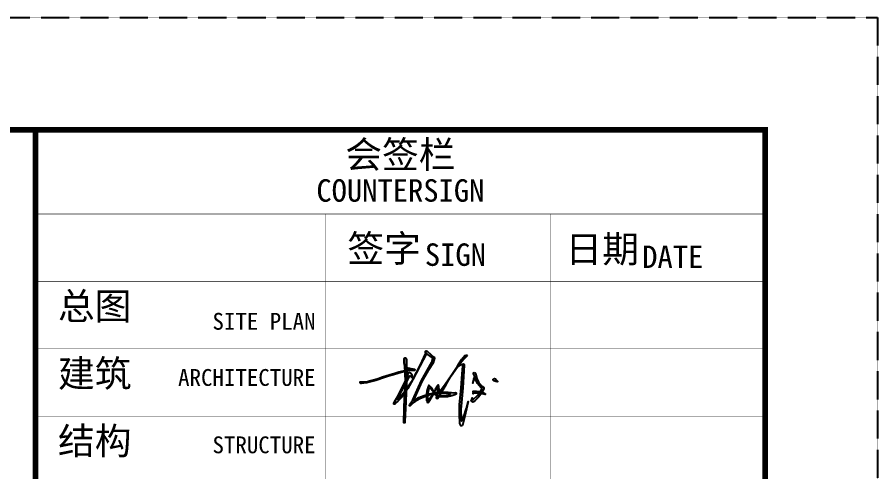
# Model space of a CAD drawing. Extents: x -67167 to 417929, y -86205 to 407116.
# Drawn here: x 149945 to 157610, y 146456 to 150504 of the extents above; entities that cross this region are included whole.
import ezdxf
from ezdxf.enums import TextEntityAlignment as Align

# ---------------------------------------------------------------- set-up
doc = ezdxf.new("R2010")
doc.units = 0
doc.header["$LTSCALE"] = 1000
doc.linetypes.add('DASH', pattern=[0.35, 0.25, -0.1])
doc.layers.add('00-图签签名_10', color=10, linetype='Continuous')
doc.layers.add('s-beam', color=4, linetype='DASH')
doc.styles.add('图签信息$0$华文细黑', font='STXIHEI.TTF', dxfattribs={"height": 10})
pattern_1 = [(45, (-849.99, -261.96), (-112.253, 112.253), [])]

# ---------------------------------------------------------------- blocks, each defined once
blk = doc.blocks.new('图框-A1')
for points, const_width in [([(0, 0), (841, 0), (841, 594), (0, 594)], 0.05), ([(766, 584), (25, 584), (25, 10), (766, 10)], 0.5)]:
    blk.add_lwpolyline(points, close=True, dxfattribs=dict(const_width=const_width))
blk = doc.blocks.new('图签信息')
at = {"const_width": 0.5}
blk.add_lwpolyline([(-65, 574), (-65, 500.5), (0, 500.5), (0, 574)], close=True, dxfattribs=at)
at = {"const_width": 0.05}
for points in [[(-65, 566.5), (0, 566.5)], [(-39.145, 566.5), (-39.145, 500.5)], [(-19.101, 566.5), (-19.101, 500.5)], [(-65, 560.5), (0, 560.5)], [(-65, 554.5), (0, 554.5)], [(-65, 548.5), (0, 548.5)]]:
    blk.add_lwpolyline(points, dxfattribs=at)
at = {"style": '图签信息$0$华文细黑'}
for s, height, p in [('会签栏', 2.4, (-32.5, 573)), ('COUNTERSIGN', 2, (-32.5, 569.598))]:
    blk.add_text(s, height=height, dxfattribs=at).set_placement(p, align=Align.TOP_CENTER)
for s, height, p in [('签字', 2.4, (-37.222, 564.634)), ('日期', 2.4, (-17.792, 564.578)), ('SIGN', 2, (-30.32, 563.885)), ('DATE', 2, (-10.959, 563.696)), ('总图', 2.4, (-63, 559.5)), ('建筑', 2.4, (-63, 553.5)), ('结构', 2.4, (-63, 547.5))]:
    blk.add_text(s, height=height, dxfattribs=at).set_placement(p, align=Align.TOP_LEFT)
for s, p in [('SITE PLAN', (-40.056, 557.698)), ('ARCHITECTURE', (-40.056, 552.698)), ('STRUCTURE', (-40.056, 546.698))]:
    blk.add_text(s, height=1.5, dxfattribs=at).set_placement(p, align=Align.TOP_RIGHT)
blk = doc.blocks.new('图签-A1')
at = {"color": 2}
blk.add_blockref('图签信息', (0, 0), dxfattribs=at)
blk = doc.blocks.new('yangjun')
h = blk.add_hatch()
h.set_pattern_fill('ANSI31', color=256, scale=100)
h.set_pattern_definition(pattern_1)
h.paths.add_polyline_path([(3.922, 5.958), (3.897, 6.012), (3.901, 6.124), (3.949, 6.162), (4.056, 6.144), (4.353, 5.84), (4.537, 5.669), (4.687, 5.579), (4.702, 5.555), (4.701, 5.498), (4.57, 5.088), (4.134, 4.406), (3.577, 3.445), (2.817, 1.768), (2.809, 1.728), (2.845, 1.721), (2.971, 1.797), (3.296, 1.996), (3.778, 2.182), (4.24, 2.333), (4.772, 2.448), (5.327, 2.492), (5.926, 2.481), (6.206, 2.449), (6.393, 2.437), (6.576, 2.453), (6.625, 2.434), (6.629, 2.383), (6.616, 2.312), (6.516, 2.254), (6.239, 2.156), (5.857, 2.077), (5.488, 2.056), (5.139, 2.065), (4.899, 2.147), (4.767, 2.279), (4.885, 2.198), (5.02, 2.156), (5.273, 2.152), (5.545, 2.155), (5.772, 2.195), (6.017, 2.258), (6.094, 2.295), (6.117, 2.313), (6.064, 2.336), (5.772, 2.364), (5.425, 2.364), (4.765, 2.317), (4.384, 2.263), (3.759, 2.053), (3.386, 1.899), (2.972, 1.654), (2.801, 1.534), (2.651, 1.389), (2.536, 1.262), (2.481, 1.255), (2.465, 1.288), (2.489, 1.418), (2.706, 1.727), (2.764, 1.803), (3.534, 3.537), (4.46, 5.148), (4.552, 5.502), (3.981, 5.916)])
h = blk.add_hatch()
h.set_pattern_fill('ANSI31', color=256, scale=100)
h.set_pattern_definition(pattern_1)
h.paths.add_polyline_path([(2.677, 3.738), (2.633, 3.845), (2.571, 3.903), (2.458, 3.903), (2.399, 3.834), (1.987, 3.054), (1.76, 2.591), (1.403, 1.908), (1.395, 1.858), (1.413, 1.855), (1.476, 1.886), (1.966, 2.45), (2.76, 3.6), (3.406, 4.846), (3.922, 5.958), (3.981, 5.916), (2.76, 3.6), (2.305, 2.797), (1.788, 2.045), (1.599, 1.868), (1.417, 1.693), (1.255, 1.535), (1.164, 1.422), (1.107, 1.409), (1.075, 1.431), (1.062, 1.472), (1.135, 1.626), (1.385, 2.069), (1.689, 2.657), (2.106, 3.494), (2.31, 4.033), (2.382, 4.206), (2.47, 4.228), (2.555, 4.208), (2.63, 4.141), (2.679, 4.053), (2.686, 3.913)])
h = blk.add_hatch()
h.set_pattern_fill('ANSI31', color=256, scale=100)
h.set_pattern_definition(pattern_1)
h.paths.add_polyline_path([(2.001, 5.419), (2.025, 5.505), (2.063, 5.553), (2.106, 5.557), (2.138, 5.52), (2.177, 5.466), (2.19, 5.42), (2.202, 4.819), (2.219, 4.087), (2.21, 3.26), (2.136, 1.667), (2.066, -0.142), (2.042, -0.245), (2, -0.256), (1.969, -0.245), (1.958, -0.208), (1.953, -0.149), (2.032, 2.031), (2.11, 3.252), (2.095, 4.329)])
h = blk.add_hatch()
h.set_pattern_fill('ANSI31', color=256, scale=100)
h.set_pattern_definition(pattern_1)
h.paths.add_polyline_path([(2.799, 4.532), (2.619, 4.556), (2.49, 4.583), (2.353, 4.62), (2.221, 4.698), (2.101, 4.86), (2.042, 4.943), (1.997, 5.167), (2.001, 5.419), (1.986, 5.209), (1.976, 5.12), (2.02, 4.843), (2.064, 4.747), (2.18, 4.61), (2.338, 4.508), (2.556, 4.463)])
h = blk.add_hatch()
h.set_pattern_fill('ANSI31', color=256, scale=100)
h.set_pattern_definition(pattern_1)
h.paths.add_polyline_path([(7.601, 5.72), (7.342, 5.448), (7.132, 5.226), (6.926, 4.95), (6.947, 4.933), (6.997, 4.927), (7.071, 4.94), (7.176, 4.993), (7.206, 4.992), (7.274, 4.997), (7.316, 4.971), (7.341, 4.891), (7.281, 3.885), (7.207, 2.876), (7.086, 1.556), (7.052, 0.93), (7.065, 0.117), (7.089, -0.079), (7.118, -0.075), (7.173, -0.02), (7.306, 0.311), (7.546, 1.05), (7.69, 1.641), (7.553, 1.002), (7.359, 0.24), (7.183, -0.488), (7.111, -0.523), (7.026, -0.507), (6.979, -0.433), (6.957, -0.287), (6.909, 0.485), (6.93, 1.386), (7.059, 2.852), (7.167, 4.105), (7.214, 4.79), (7.219, 4.861), (7.198, 4.904), (7.152, 4.917), (7.095, 4.912), (7.021, 4.888), (6.884, 4.822), (6.74, 4.731), (6.7, 4.747), (6.863, 5.022), (7.122, 5.431), (7.411, 5.757), (7.515, 5.792), (7.585, 5.789)])
h = blk.add_hatch()
h.set_pattern_fill('ANSI31', color=256, scale=100)
h.set_pattern_definition(pattern_1)
h.paths.add_polyline_path([(6.176, 3.932), (6.74, 4.731), (6.7, 4.747)])
h = blk.add_hatch()
h.set_pattern_fill('ANSI31', color=256, scale=100)
h.set_pattern_definition(pattern_1)
h.paths.add_polyline_path([(-1.916, 3.394), (-1.862, 3.393), (-1.771, 3.398), (-1.637, 3.398), (-1.57, 3.394), (-1.374, 3.42), (-1.1, 3.492), (-0.871, 3.551), (-0.632, 3.6), (-0.333, 3.698), (0.062, 3.836), (0.371, 3.944), (0.731, 4.063), (1.154, 4.184), (1.526, 4.291), (1.94, 4.388), (2.186, 4.444), (2.558, 4.503), (2.778, 4.529), (2.821, 4.535), (2.874, 4.538), (2.925, 4.526), (2.948, 4.503), (2.96, 4.476), (2.949, 4.451), (2.922, 4.427), (2.911, 4.418), (2.88, 4.422), (2.828, 4.422), (2.705, 4.418), (2.551, 4.409), (2.402, 4.39), (2.28, 4.374), (2.039, 4.315), (1.855, 4.276), (1.433, 4.16), (1.054, 4.042), (0.607, 3.906), (0.063, 3.73), (-0.275, 3.606), (-0.538, 3.515), (-0.877, 3.421), (-1.135, 3.362), (-1.345, 3.32), (-1.59, 3.273), (-1.794, 3.248), (-1.836, 3.248), (-1.865, 3.257), (-1.897, 3.285), (-1.939, 3.35), (-1.939, 3.376), (-1.936, 3.391)])
h = blk.add_hatch()
h.set_pattern_fill('ANSI31', color=256, scale=100)
h.set_pattern_definition(pattern_1)
h.paths.add_polyline_path([(4.627, 2.416), (4.763, 2.671), (4.908, 2.838), (4.942, 2.835), (4.963, 2.815), (4.96, 2.647), (4.934, 2.46), (4.861, 2.097), (4.847, 2.028), (4.852, 1.964), (4.869, 1.939), (4.909, 1.93), (4.981, 1.962), (5.056, 2.049), (5.163, 2.232), (5.733, 3.163), (6.176, 3.932), (5.643, 3.166), (5.151, 2.478), (5.061, 2.384), (5.054, 2.409), (5.076, 2.568), (5.098, 2.713), (5.093, 2.962), (5.058, 3.096), (5, 3.11), (4.954, 3.055), (4.751, 2.71)])
h = blk.add_hatch()
h.set_pattern_fill('ANSI31', color=256, scale=100)
h.set_pattern_definition(pattern_1)
h.paths.add_polyline_path([(8.214, 4.227), (8.309, 4.207), (8.37, 4.131), (8.407, 3.908), (8.456, 3.714), (8.623, 3.388), (8.921, 3.027), (9.046, 2.917), (9.079, 2.894), (9.086, 2.861), (9.079, 2.795), (8.891, 2.411), (8.646, 2.078), (8.309, 1.732), (8.174, 1.62), (8.105, 1.608), (8.053, 1.627), (7.996, 1.675), (7.973, 1.772), (8.026, 1.873), (8.063, 1.978), (8.063, 1.86), (8.104, 1.824), (8.135, 1.822), (8.527, 2.196), (8.778, 2.531), (8.91, 2.769), (8.901, 2.816), (8.866, 2.86), (8.525, 3.265), (8.379, 3.544), (8.246, 3.93), (8.193, 4.062), (8.166, 4.124), (8.181, 4.202)])
h = blk.add_hatch()
h.set_pattern_fill('ANSI31', color=256, scale=100)
h.set_pattern_definition(pattern_1)
h.paths.add_polyline_path([(8.272, 3.853), (8.177, 3.639), (8.095, 3.284), (8.179, 3.523), (8.304, 3.761)])
h = blk.add_hatch()
h.set_pattern_fill('ANSI31', color=256, scale=100)
h.set_pattern_definition(pattern_1)
h.paths.add_polyline_path([(4.767, 2.279), (4.608, 2.572), (4.392, 2.893), (4.206, 3.093), (4.175, 3.096), (4.159, 3.051), (4.064, 2.784), (4.018, 2.575), (3.993, 2.309), (3.979, 1.915), (3.991, 1.728), (4.027, 1.641), (4.054, 1.59), (4.11, 1.573), (4.149, 1.587), (4.193, 1.631), (4.575, 2.29), (4.38, 2.032), (4.229, 1.83), (4.127, 1.777), (4.105, 1.819), (4.109, 2.171), (4.154, 2.581), (4.234, 2.808), (4.275, 2.832), (4.375, 2.815), (4.548, 2.594)])
h = blk.add_hatch()
h.set_pattern_fill('ANSI31', color=256, scale=100)
h.set_pattern_definition(pattern_1)
h.paths.add_polyline_path([(9.931, 3.647), (10.032, 3.697), (10.136, 3.671), (10.192, 3.579), (10.349, 3.434), (10.28, 3.41), (10.144, 3.446), (9.97, 3.484), (9.914, 3.543)])
h = blk.add_hatch()
h.set_pattern_fill('ANSI31', color=256, scale=100)
h.set_pattern_definition(pattern_1)
h.paths.add_polyline_path([(8.166, 2.589), (8.396, 2.565), (8.541, 2.553), (8.746, 2.54), (8.938, 2.506), (9.078, 2.411), (9.225, 2.304), (9.212, 2.288), (9.099, 2.298), (8.953, 2.345), (8.591, 2.401), (8.317, 2.398), (8.213, 2.386), (8.175, 2.373), (8.135, 2.323), (8.151, 2.392), (8.161, 2.451), (8.126, 2.519), (8.128, 2.562), (8.155, 2.578)])
for points in [[(3.922, 5.958), (3.897, 6.012), (3.901, 6.124), (3.949, 6.162), (4.056, 6.144), (4.353, 5.84), (4.537, 5.669), (4.687, 5.579), (4.702, 5.555), (4.701, 5.498), (4.57, 5.088), (4.134, 4.406), (3.577, 3.445), (2.817, 1.768), (2.809, 1.728), (2.845, 1.721), (2.971, 1.797), (3.296, 1.996), (3.778, 2.182), (4.24, 2.333), (4.772, 2.448), (5.327, 2.492), (5.926, 2.481), (6.206, 2.449), (6.393, 2.437), (6.576, 2.453), (6.625, 2.434), (6.629, 2.383), (6.616, 2.312), (6.516, 2.254), (6.239, 2.156), (5.857, 2.077), (5.488, 2.056), (5.139, 2.065), (4.899, 2.147), (4.767, 2.279), (4.885, 2.198), (5.02, 2.156), (5.273, 2.152), (5.545, 2.155), (5.772, 2.195), (6.017, 2.258), (6.094, 2.295), (6.117, 2.313), (6.064, 2.336), (5.772, 2.364), (5.425, 2.364), (4.765, 2.317), (4.384, 2.263), (3.759, 2.053), (3.386, 1.899), (2.972, 1.654), (2.801, 1.534), (2.651, 1.389), (2.536, 1.262), (2.481, 1.255), (2.465, 1.288), (2.489, 1.418), (2.706, 1.727), (2.764, 1.803), (3.534, 3.537), (4.46, 5.148), (4.552, 5.502), (3.981, 5.916), (3.922, 5.958)], [(2.677, 3.738), (2.633, 3.845), (2.571, 3.903), (2.458, 3.903), (2.399, 3.834), (1.987, 3.054), (1.76, 2.591), (1.403, 1.908), (1.395, 1.858), (1.413, 1.855), (1.476, 1.886), (1.966, 2.45), (2.76, 3.6), (3.406, 4.846), (3.922, 5.958), (3.981, 5.916), (2.76, 3.6), (2.305, 2.797), (1.788, 2.045), (1.599, 1.868), (1.417, 1.693), (1.255, 1.535), (1.164, 1.422), (1.107, 1.409), (1.075, 1.431), (1.062, 1.472), (1.135, 1.626), (1.385, 2.069), (1.689, 2.657), (2.106, 3.494), (2.31, 4.033), (2.382, 4.206), (2.47, 4.228), (2.555, 4.208), (2.63, 4.141), (2.679, 4.053), (2.686, 3.913), (2.677, 3.738)], [(2.001, 5.419), (2.025, 5.505), (2.063, 5.553), (2.106, 5.557), (2.138, 5.52), (2.177, 5.466), (2.19, 5.42), (2.202, 4.819), (2.219, 4.087), (2.21, 3.26), (2.136, 1.667), (2.066, -0.142), (2.042, -0.245), (2, -0.256), (1.969, -0.245), (1.958, -0.208), (1.953, -0.149), (2.032, 2.031), (2.11, 3.252), (2.095, 4.329), (2.001, 5.419)], [(2.799, 4.532), (2.619, 4.556), (2.49, 4.583), (2.353, 4.62), (2.221, 4.698), (2.101, 4.86), (2.042, 4.943), (1.997, 5.167), (2.001, 5.419), (1.986, 5.209), (1.976, 5.12), (2.02, 4.843), (2.064, 4.747), (2.18, 4.61), (2.338, 4.508), (2.556, 4.463), (2.799, 4.532)], [(7.601, 5.72), (7.342, 5.448), (7.132, 5.226), (6.926, 4.95), (6.947, 4.933), (6.997, 4.927), (7.071, 4.94), (7.176, 4.993), (7.206, 4.992), (7.274, 4.997), (7.316, 4.971), (7.341, 4.891), (7.281, 3.885), (7.207, 2.876), (7.086, 1.556), (7.052, 0.93), (7.065, 0.117), (7.089, -0.079), (7.118, -0.075), (7.173, -0.02), (7.306, 0.311), (7.546, 1.05), (7.69, 1.641), (7.553, 1.002), (7.359, 0.24), (7.183, -0.488), (7.111, -0.523), (7.026, -0.507), (6.979, -0.433), (6.957, -0.287), (6.909, 0.485), (6.93, 1.386), (7.059, 2.852), (7.167, 4.105), (7.214, 4.79), (7.219, 4.861), (7.198, 4.904), (7.152, 4.917), (7.095, 4.912), (7.021, 4.888), (6.884, 4.822), (6.74, 4.731), (6.7, 4.747), (6.863, 5.022), (7.122, 5.431), (7.411, 5.757), (7.515, 5.792), (7.585, 5.789), (7.601, 5.72)], [(6.176, 3.932), (6.74, 4.731), (6.7, 4.747), (6.176, 3.932)], [(-1.916, 3.394), (-1.862, 3.393), (-1.771, 3.398), (-1.637, 3.398), (-1.57, 3.394), (-1.374, 3.42), (-1.1, 3.492), (-0.871, 3.551), (-0.632, 3.6), (-0.333, 3.698), (0.062, 3.836), (0.371, 3.944), (0.731, 4.063), (1.154, 4.184), (1.526, 4.291), (1.94, 4.388), (2.186, 4.444), (2.558, 4.503), (2.778, 4.529), (2.821, 4.535), (2.874, 4.538), (2.925, 4.526), (2.948, 4.503), (2.96, 4.476), (2.949, 4.451), (2.922, 4.427), (2.911, 4.418), (2.88, 4.422), (2.828, 4.422), (2.705, 4.418), (2.551, 4.409), (2.402, 4.39), (2.28, 4.374), (2.039, 4.315), (1.855, 4.276), (1.433, 4.16), (1.054, 4.042), (0.607, 3.906), (0.063, 3.73), (-0.275, 3.606), (-0.538, 3.515), (-0.877, 3.421), (-1.135, 3.362), (-1.345, 3.32), (-1.59, 3.273), (-1.794, 3.248), (-1.836, 3.248), (-1.865, 3.257), (-1.897, 3.285), (-1.939, 3.35), (-1.939, 3.376), (-1.936, 3.391), (-1.916, 3.394)], [(4.627, 2.416), (4.763, 2.671), (4.908, 2.838), (4.942, 2.835), (4.963, 2.815), (4.96, 2.647), (4.934, 2.46), (4.861, 2.097), (4.847, 2.028), (4.852, 1.964), (4.869, 1.939), (4.909, 1.93), (4.981, 1.962), (5.056, 2.049), (5.163, 2.232), (5.733, 3.163), (6.176, 3.932), (5.643, 3.166), (5.151, 2.478), (5.061, 2.384), (5.054, 2.409), (5.076, 2.568), (5.098, 2.713), (5.093, 2.962), (5.058, 3.096), (5, 3.11), (4.954, 3.055), (4.751, 2.71), (4.627, 2.416)], [(8.214, 4.227), (8.309, 4.207), (8.37, 4.131), (8.407, 3.908), (8.456, 3.714), (8.623, 3.388), (8.921, 3.027), (9.046, 2.917), (9.079, 2.894), (9.086, 2.861), (9.079, 2.795), (8.891, 2.411), (8.646, 2.078), (8.309, 1.732), (8.174, 1.62), (8.105, 1.608), (8.053, 1.627), (7.996, 1.675), (7.973, 1.772), (8.026, 1.873), (8.063, 1.978), (8.063, 1.86), (8.104, 1.824), (8.135, 1.822), (8.527, 2.196), (8.778, 2.531), (8.91, 2.769), (8.901, 2.816), (8.866, 2.86), (8.525, 3.265), (8.379, 3.544), (8.246, 3.93), (8.193, 4.062), (8.166, 4.124), (8.181, 4.202), (8.214, 4.227)], [(8.272, 3.853), (8.177, 3.639), (8.095, 3.284), (8.179, 3.523), (8.304, 3.761), (8.272, 3.853)], [(4.767, 2.279), (4.608, 2.572), (4.392, 2.893), (4.206, 3.093), (4.175, 3.096), (4.159, 3.051), (4.064, 2.784), (4.018, 2.575), (3.993, 2.309), (3.979, 1.915), (3.991, 1.728), (4.027, 1.641), (4.054, 1.59), (4.11, 1.573), (4.149, 1.587), (4.193, 1.631), (4.575, 2.29), (4.38, 2.032), (4.229, 1.83), (4.127, 1.777), (4.105, 1.819), (4.109, 2.171), (4.154, 2.581), (4.234, 2.808), (4.275, 2.832), (4.375, 2.815), (4.548, 2.594), (4.767, 2.279)], [(9.931, 3.647), (10.032, 3.697), (10.136, 3.671), (10.192, 3.579), (10.349, 3.434), (10.28, 3.41), (10.144, 3.446), (9.97, 3.484), (9.914, 3.543), (9.931, 3.647)], [(8.166, 2.589), (8.396, 2.565), (8.541, 2.553), (8.746, 2.54), (8.938, 2.506), (9.078, 2.411), (9.225, 2.304), (9.212, 2.288), (9.099, 2.298), (8.953, 2.345), (8.591, 2.401), (8.317, 2.398), (8.213, 2.386), (8.175, 2.373), (8.135, 2.323), (8.151, 2.392), (8.161, 2.451), (8.126, 2.519), (8.128, 2.562), (8.155, 2.578), (8.166, 2.589)]]:
    blk.add_lwpolyline(points)
blk = doc.blocks.new('A$C246826F5')
at = {"layer": '00-图签签名_10', "xscale": 100, "yscale": 100, "zscale": 100}
blk.add_blockref('yangjun', (406.8, 130.4), dxfattribs=at)

msp = doc.modelspace()

# ---------------------------------------------------------------- linework, layer by layer
at = {"layer": 's-beam'}
msp.add_lwpolyline([(73507.761, 150501.127), (157607.761, 150501.128), (157607.762, 91101.128), (73507.762, 91101.127)], close=True, dxfattribs=at)

# ---------------------------------------------------------------- block references
at = {"xscale": 99.99999999999991, "yscale": 99.99999999999991, "zscale": 99.99999999999991, "rotation": 6.766459210986319e-07}
msp.add_blockref('图框-A1', (73507.762, 91101.127), dxfattribs=at)
at = {"xscale": 100, "yscale": 100, "zscale": 100}
msp.add_blockref('图签-A1', (156607.762, 92101.127), dxfattribs=at)
msp.add_blockref('A$C246826F5', (152785.383, 146786.04, 0))

doc.saveas('drawing.dxf')
